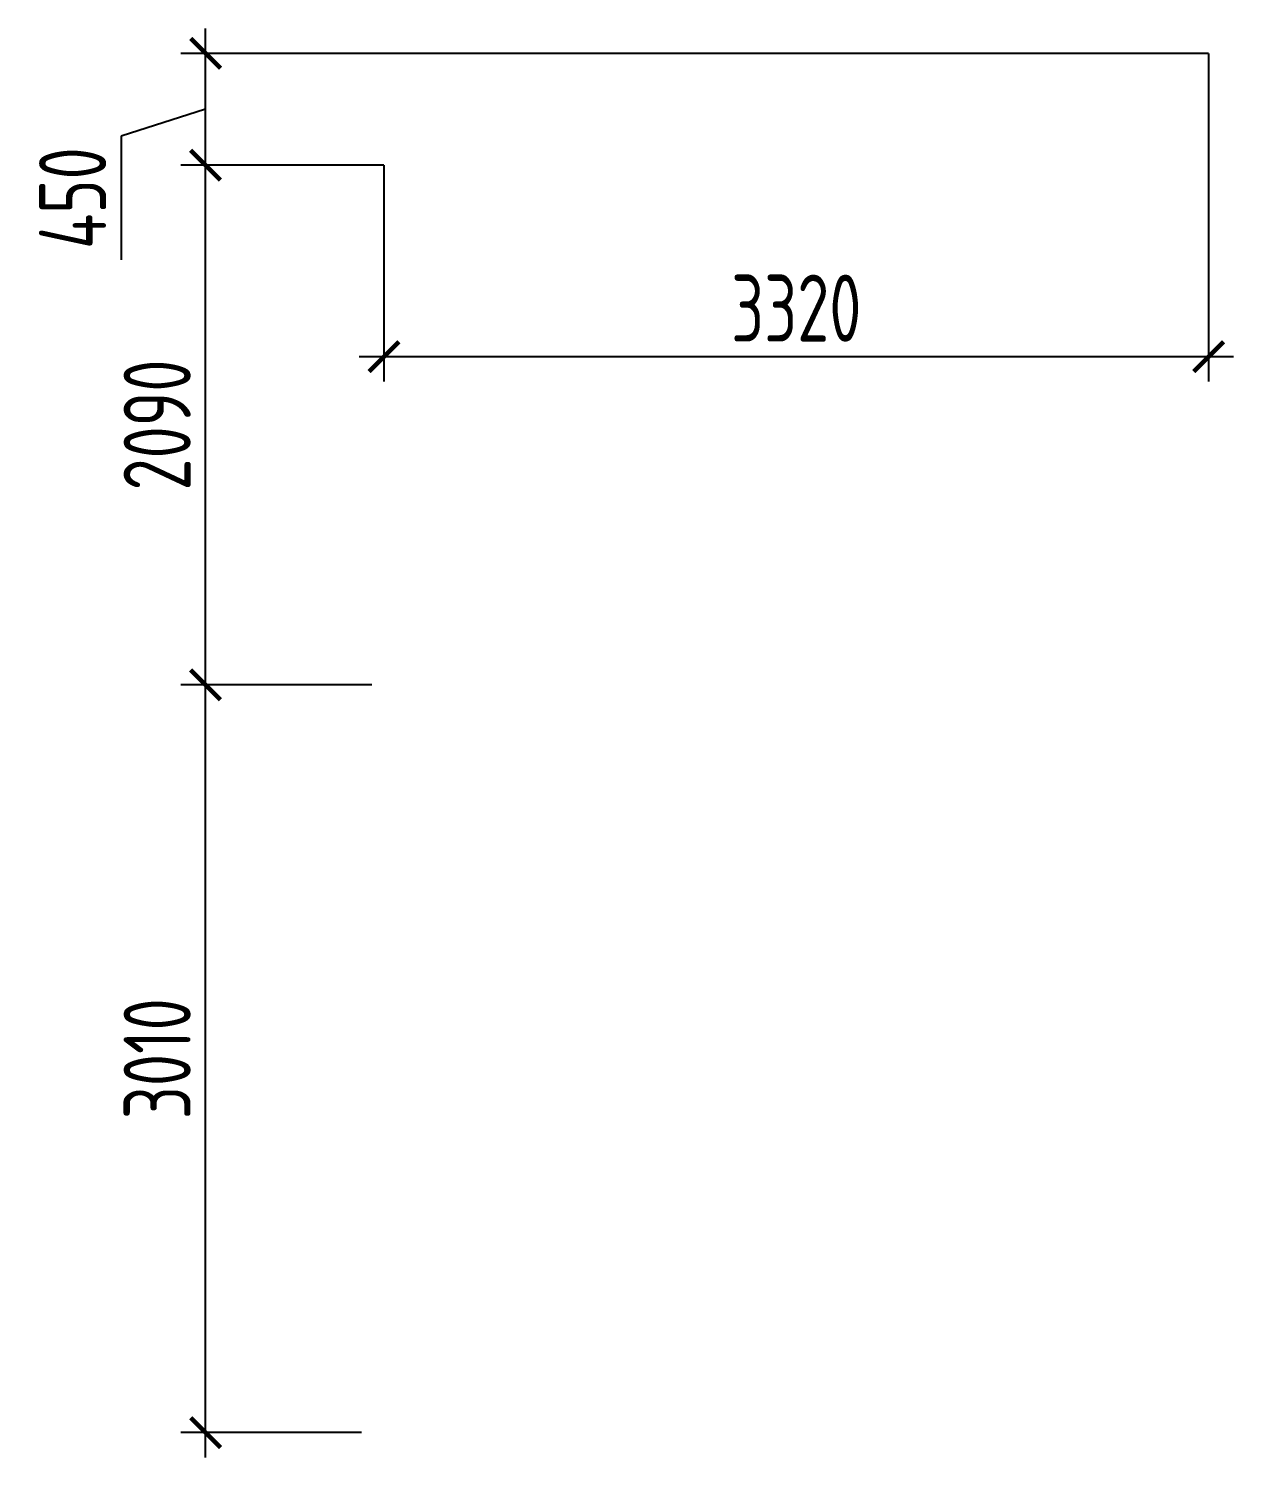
# Model space of a CAD drawing. Header units: millimetres. Extents: x -346952 to 536090, y 55086 to 131231.
# Drawn here: x -310120 to -305272, y 115751 to 121501 of the extents above; entities that cross this region are included whole.
import ezdxf

# ---------------------------------------------------------------- set-up
doc = ezdxf.new("R2010")
doc.units = ezdxf.units.MM
doc.layers.add('РАЗМЕРЫ КРОВЛИ ОВ', color=204, linetype='Continuous')
doc.layers.get('0').off()
doc.styles.add('ISOCPEUR', font='isocpeur.ttf', dxfattribs={"width": 0.7})
doc.dimstyles.new('R_100', dxfattribs={"dimtxt": 270, "dimasz": 120, "dimexe": 100, "dimexo": 0, "dimgap": 60, "dimtad": 1, "dimdec": 0, "dimrnd": 5, "dimzin": 0, "dimdsep": 46, "dimtxsty": 'ISOCPEUR', "dimblk": 'ARCHTICK', "dimcen": 0, "dimdle": 100, "dimclrd": 256, "dimclre": 256, "dimclrt": 256, "dimadec": 0, "dimazin": 0, "dimtfac": 2, "dimtdec": 0, "dimtofl": 0, "dimtmove": 1, "dimatfit": 3, "dimfxl": 1, "dimtvp": 3, "dimtolj": 1, "dimtzin": 0, "dimarcsym": 0})

# ---------------------------------------------------------------- blocks, each defined once
blk = doc.blocks.new('_ArchTick')
at = {"color": 0, "linetype": 'ByBlock', "const_width": 0.15}
blk.add_lwpolyline([(-0.5, -0.5), (0.5, 0.5)], dxfattribs=at)
blk = doc.blocks.new('*D3475')
at = {"layer": 'РАЗМЕРЫ КРОВЛИ ОВ', "lineweight": -2, "transparency": 16777216}
for p, q in [((-305372.1, 121400.7), (-305372.1, 120080.6)), ((-308690.2, 120950.9), (-308690.2, 120080.6)), ((-308790.2, 120180.6), (-305272.1, 120180.6))]:
    blk.add_line(p, q, dxfattribs=at)
at = {"layer": 'РАЗМЕРЫ КРОВЛИ ОВ', "lineweight": -2, "transparency": 16777216, "xscale": 120, "yscale": 120, "zscale": 120, "rotation": 180}
blk.add_blockref('_ArchTick', (-308690.2, 120180.6), dxfattribs=at)
at = {"layer": 'РАЗМЕРЫ КРОВЛИ ОВ', "lineweight": -2, "transparency": 16777216, "xscale": 120, "yscale": 120, "zscale": 120}
blk.add_blockref('_ArchTick', (-305372.1, 120180.6), dxfattribs=at)
at = {"layer": 'РАЗМЕРЫ КРОВЛИ ОВ', "transparency": 16777216, "insert": (-307031.2, 120375.6), "char_height": 270, "attachment_point": 5, "style": 'ISOCPEUR'}
blk.add_mtext('\\A1;3320', dxfattribs=at)
blk = doc.blocks.new('*D3476')
at = {"layer": 'РАЗМЕРЫ КРОВЛИ ОВ', "lineweight": -2, "transparency": 16777216}
for p, q in [((-309407.9, 115750.7), (-309407.9, 118959.8)), ((-308739.3, 118859.8), (-309507.9, 118859.8)), ((-308780.8, 115850.7), (-309507.9, 115850.7))]:
    blk.add_line(p, q, dxfattribs=at)
at = {"layer": 'РАЗМЕРЫ КРОВЛИ ОВ', "lineweight": -2, "transparency": 16777216, "xscale": 120, "yscale": 120, "zscale": 120}
for p, rotation in [((-309407.9, 118859.8), 90), ((-309407.9, 115850.7), 270)]:
    blk.add_blockref('_ArchTick', p, dxfattribs=dict(at, rotation=rotation))
at = {"layer": 'РАЗМЕРЫ КРОВЛИ ОВ', "transparency": 16777216, "insert": (-309602.9, 117355.2), "char_height": 270, "attachment_point": 5, "rotation": 90, "style": 'ISOCPEUR'}
blk.add_mtext('\\A1;3010', dxfattribs=at)
blk = doc.blocks.new('*D3477')
at = {"layer": 'РАЗМЕРЫ КРОВЛИ ОВ', "lineweight": -2, "transparency": 16777216}
for p, q in [((-309407.9, 118759.8), (-309407.9, 121050.9)), ((-308690.2, 120950.9), (-309507.9, 120950.9)), ((-308739.3, 118859.8), (-309507.9, 118859.8))]:
    blk.add_line(p, q, dxfattribs=at)
at = {"layer": 'РАЗМЕРЫ КРОВЛИ ОВ', "lineweight": -2, "transparency": 16777216, "xscale": 120, "yscale": 120, "zscale": 120}
for p, rotation in [((-309407.9, 120950.9), 90), ((-309407.9, 118859.8), 270)]:
    blk.add_blockref('_ArchTick', p, dxfattribs=dict(at, rotation=rotation))
at = {"layer": 'РАЗМЕРЫ КРОВЛИ ОВ', "transparency": 16777216, "insert": (-309602.9, 119905.4), "char_height": 270, "attachment_point": 5, "rotation": 90, "style": 'ISOCPEUR'}
blk.add_mtext('\\A1;2090', dxfattribs=at)
blk = doc.blocks.new('*D3478')
at = {"layer": 'РАЗМЕРЫ КРОВЛИ ОВ', "lineweight": -2, "transparency": 16777216}
for p, q in [((-309407.9, 120850.9), (-309407.9, 121500.7)), ((-305372.1, 121400.7), (-309507.9, 121400.7)), ((-309407.9, 121175.8), (-309748.1, 121067.4)), ((-309748.1, 121067.4), (-309748.1, 120569.4)), ((-308690.2, 120950.9), (-309507.9, 120950.9))]:
    blk.add_line(p, q, dxfattribs=at)
at = {"layer": 'РАЗМЕРЫ КРОВЛИ ОВ', "lineweight": -2, "transparency": 16777216, "xscale": 120, "yscale": 120, "zscale": 120}
for p, rotation in [((-309407.9, 121400.7), 90), ((-309407.9, 120950.9), 270)]:
    blk.add_blockref('_ArchTick', p, dxfattribs=dict(at, rotation=rotation))
at = {"layer": 'РАЗМЕРЫ КРОВЛИ ОВ', "transparency": 16777216, "insert": (-309943.1, 120818.4), "char_height": 270, "attachment_point": 5, "rotation": 90, "style": 'ISOCPEUR'}
blk.add_mtext('\\A1;450', dxfattribs=at)

msp = doc.modelspace()

# ---------------------------------------------------------------- dimensions: what is measured, and where the dimension line sits
at = {"layer": 'РАЗМЕРЫ КРОВЛИ ОВ'}
dim = msp.add_linear_dim(base=(-309407.9, 121400.7), p1=(-308690.2, 120950.9), p2=(-305372.1, 121400.7), angle=90, dimstyle='R_100', override={"dimpost": '\\X'}, dxfattribs=at)
dim.commit()
dim.dimension.update_dxf_attribs({"geometry": '*D3478', "text_midpoint": (-309748.1, 121007.4), "dimtype": 160})
dim = msp.add_linear_dim(base=(-305372.1, 120180.6), p1=(-308690.2, 120950.9), p2=(-305372.1, 121400.7), dimstyle='R_100', override={"dimpost": '\\X'}, dxfattribs=at)
dim.commit()
dim.dimension.update_dxf_attribs({"geometry": '*D3475', "text_midpoint": (-307031.2, 120375.6)})
for base, p1, p2, picture, middle in [((-309407.9, 120950.9), (-308739.3, 118859.8), (-308690.2, 120950.9), '*D3477', (-309602.9, 119905.4)), ((-309407.9, 118859.8), (-308780.8, 115850.7), (-308739.3, 118859.8), '*D3476', (-309602.9, 117355.2))]:
    dim = msp.add_linear_dim(base=base, p1=p1, p2=p2, angle=90, dimstyle='R_100', override={"dimpost": '\\X'}, dxfattribs=at)
    dim.commit()
    dim.dimension.update_dxf_attribs({"geometry": picture, "text_midpoint": middle})

doc.saveas('drawing.dxf')
